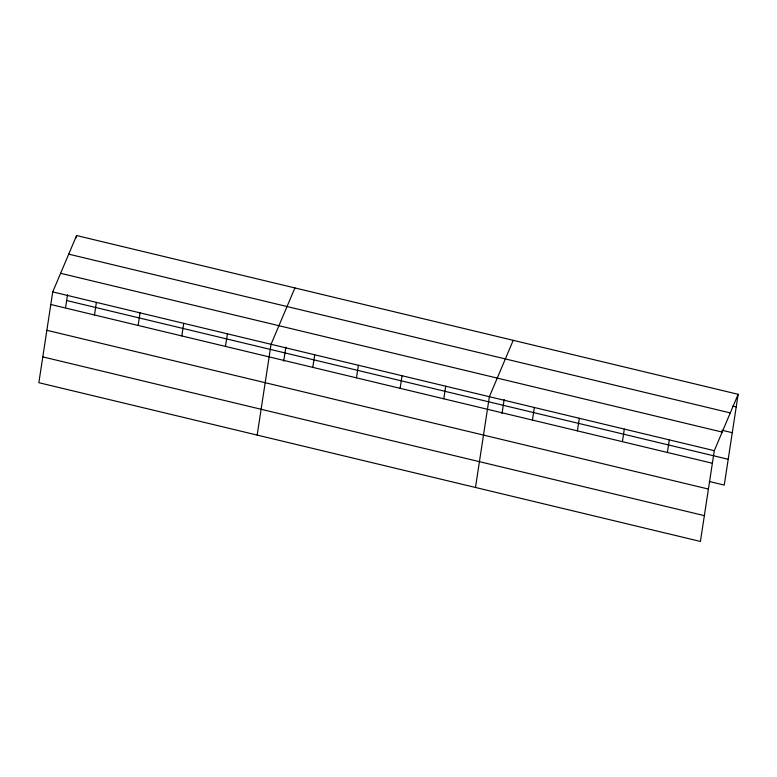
<?xml version="1.0" encoding="UTF-8"?>
<svg xmlns="http://www.w3.org/2000/svg" width="777" height="777" viewBox="0 0 777 777"><rect width="100%" height="100%" fill="white"/><g stroke="black" fill="none" stroke-linecap="round" stroke-linejoin="round"><path stroke-width="1.17" d="M52.739 291.909L38.85 382.692L700.407 541.452L714.296 450.679L738.15 394.308L76.593 235.548L52.739 291.909L714.296 450.679M65.569 307.556L67.531 294.745M76.243 237.84L76.593 235.548M94.483 314.967L96.406 302.389M138.141 325.446L140.064 312.869M181.808 335.926L183.731 323.349M225.466 346.406L227.389 333.828M257.168 435.081L271.056 344.298L294.91 287.937M283.702 361.12L285.849 347.134M312.791 367.366L314.714 354.778M356.458 377.845L358.382 365.258M400.116 388.315L402.039 375.738M443.784 398.795L445.707 386.218M475.475 487.47L489.374 396.697L513.218 340.336M502.02 413.519L504.166 399.524M532.43 420.075L534.353 407.488M577.418 430.866L579.341 418.288M622.406 441.666L624.329 429.079M667.385 452.457L669.318 439.879M738.15 394.308L724.261 485.091L709.265 481.487M732.76 406.06L736.227 406.895M68.716 254.147L730.283 412.908M721.891 430.205L732.274 432.702M60.616 273.31L722.173 432.08M66.647 300.524L728.204 459.285M50.816 304.497L712.373 463.257M46.863 330.293L708.43 489.063M42.803 356.886L704.36 515.646"/></g></svg>
